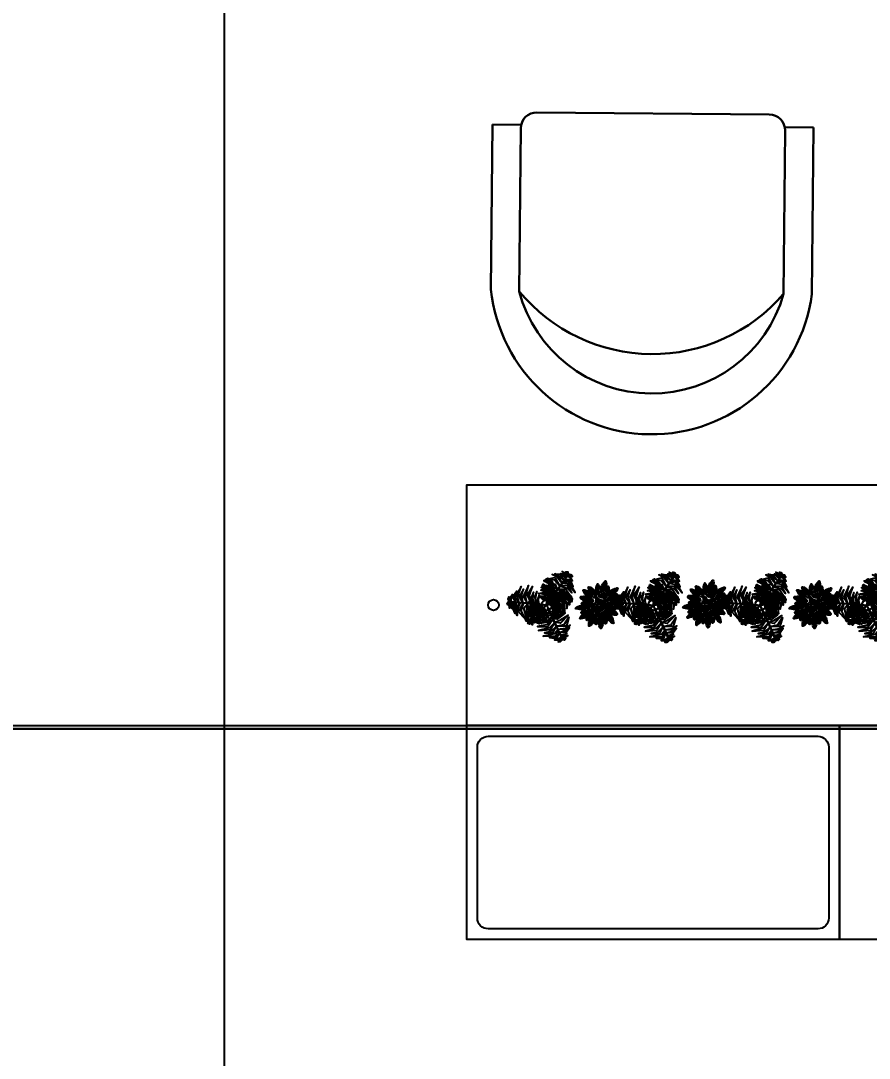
# Model space of a CAD drawing. Header units: metres. Extents: x 97 to 197, y 104 to 205.
# Drawn here: x 105.196 to 106.782, y 113.72 to 115.66 of the extents above; entities that cross this region are included whole.
import ezdxf

# ---------------------------------------------------------------- set-up
doc = ezdxf.new("R2010")
doc.units = ezdxf.units.M
doc.linetypes.add('ACAD_ISO10W100', pattern=[18, 12, -3, 0, -3])
doc.layers.get('0').update_dxf_attribs({"plot": 0})
doc.layers.add('00-AUX2', color=30, linetype='Continuous', plot=False)
for name, color, linetype in [('1-ALV_CORTE', 5, 'Continuous'), ('15-COTAS', 14, 'Continuous'), ('16-EIXOS', 253, 'ACAD_ISO10W100'), ('18-HATCH', 1, 'Continuous'), ('3-LAYOUT', 2, 'Continuous'), ('5-PISO', 1, 'Continuous'), ('6-VEGETAÇÃO', 104, 'Continuous')]:
    doc.layers.add(name, color=color, linetype=linetype)
doc.styles.get("Standard").update_dxf_attribs({"font": 'arial.ttf', "height": 2.5})
doc.dimstyles.new('COTA ANOTATIVA', dxfattribs={"dimtxt": 2.5, "dimasz": 2.5, "dimexe": 2, "dimexo": 1, "dimgap": 0.5, "dimtad": 1, "dimzin": 4, "dimdsep": 46, "dimtxsty": 'Standard', "dimblk": 'ARCHTICK', "dimcen": 1, "dimclrd": 256, "dimclre": 256, "dimclrt": 256, "dimazin": 0, "dimtfac": 1, "dimtofl": 0, "dimtmove": 1, "dimatfit": 3, "dimldrblk": 'DOT', "dimfxl": 2, "dimfxlon": 1, "dimtolj": 1, "dimtzin": 0, "dimarcsym": 0})

# ---------------------------------------------------------------- blocks, each defined once
blk = doc.blocks.new('poltrona_03')
at = {"layer": '3-LAYOUT', "lineweight": 30}
for p, q in [((0.5793, 0.2932), (0.271, 0.2961)), ((0.5788, 0.2398), (0.5793, 0.2932)), ((0.5722, 0.2404), (0.2672, 0.2432)), ((0.5979, -0.224), (0.6019, 0.2101)), ((0.5677, -0.2537), (0.2627, -0.2509)), ((0.5738, -0.3067), (0.5743, -0.2538)), ((0.5738, -0.3067), (0.2622, -0.3039))]:
    blk.add_line(p, q, dxfattribs=at)
at = {"layer": '3-LAYOUT', "lineweight": 30, "extrusion": (0, 0, -1)}
for centre, major_axis, start_param, end_param in [((0.302, -0.0044), (-0.2136, 0.2136), 4.05917, 6.965621), ((0.3323, -0.0045), (0.1811, 0.1811), 2.631481, 5.240784), ((0.4728, -0.0058), (0.2283, 0.2283), 3.064788, 4.807478), ((0.5719, 0.2104), (-0.0212, 0.0212), 0.79454, 2.365336), ((0.568, -0.2237), (0.0212, 0.0212), 0.79454, 2.365336)]:
    blk.add_ellipse(centre, major_axis=major_axis, ratio=1, start_param=start_param, end_param=end_param, dxfattribs=at)
blk = doc.blocks.new('*U93')
at = {"layer": '5-PISO', "ltscale": 0.1}
blk.add_circle((0.0563, 0), 0.01, dxfattribs=at)
blk = doc.blocks.new('*U94')
at = {"layer": '1-ALV_CORTE', "color": 0, "linetype": 'ByBlock', "lineweight": -2, "transparency": 16777216}
for p in [(0.4533, -3.7), (0.5531, -3.7), (0.6529, -3.7), (0.7527, -3.7), (0.8526, -3.7), (0.9524, -3.7), (1.0522, -3.7), (1.1521, -3.7), (1.2519, -3.7), (1.3517, -3.7), (1.4516, -3.7), (1.5514, -3.7), (1.6512, -3.7), (1.7511, -3.7), (1.8509, -3.7), (1.9507, -3.7), (2.0506, -3.7), (2.1504, -3.7), (2.2502, -3.7)]:
    blk.add_blockref('*U93', p, dxfattribs=at)
blk = doc.blocks.new('A$C5E6B4C6F')
at = {"layer": '6-VEGETAÇÃO', "color": 76}
for points in [[(1.557, 1.641, -2.048), (1.395, 1.82, -2.109), (1.136, 1.834, -2.194), (1.405, 1.9, -2.11)], [(1.617, 1.726, -2.033), (1.464, 1.918, -2.092), (1.33, 1.988, -2.139), (1.499, 1.959, -2.083)], [(1.678, 1.813, -2.089), (1.51, 1.965, -2.183), (1.405, 2.011, -2.201), (1.562, 1.992, -2.214)], [(1.721, 1.874, -2.146), (1.59, 2.021, -2.244), (1.711, 1.971, -2.224)], [(1.777, 1.953, -2.259), (1.674, 2.021, -2.303), (1.628, 2.076, -2.362), (1.733, 2.028, -2.352)], [(1.633, 1.748, -2.029), (1.64, 1.748, -2.029), (1.76, 1.917, -2.19), (1.752, 1.917, -2.19)], [(1.806, 1.994, -2.342), (1.736, 2.07, -2.421), (1.789, 2.063, -2.443)], [(1.752, 1.917, -2.19), (1.76, 1.917, -2.19), (1.824, 2.009, -2.376), (1.817, 2.009, -2.376)], [(1.778, 1.935, -2.243), (1.871, 1.881, -2.305), (1.934, 1.803, -2.299), (1.865, 1.938, -2.361)], [(1.807, 1.996, -2.35), (1.927, 1.923, -2.425), (1.888, 1.979, -2.436)], [(0.357, 1.156, -2.032), (0.303, 1.302, -2.064), (0.415, 1.63, -2.175), (0.231, 1.292, -2.049)], [(0.475, 1.141, -2.048), (0.422, 1.361, -2.101), (0.479, 1.549, -2.163), (0.353, 1.329, -2.08)], [(0.595, 1.14, -2.069), (0.539, 1.339, -2.115), (0.629, 1.659, -2.22), (0.475, 1.345, -2.105)], [(0.708, 1.124, -2.084), (0.662, 1.376, -2.146), (0.747, 1.632, -2.233), (0.591, 1.377, -2.135)], [(1.482, 1.535, -2.067), (1.345, 1.656, -2.117), (1.097, 1.789, -2.205), (1.417, 1.703, -2.096)], [(1.196, 1.453, -1.072), (1.373, 1.5, -1.059), (1.421, 1.484, -1.129), (1.346, 1.542, -1.001)], [(1.207, 1.531, -0.981), (1.324, 1.574, -0.958), (1.424, 1.573, -1.089), (1.316, 1.62, -0.901)], [(1.395, 1.411, -2.091), (1.402, 1.411, -2.091), (1.64, 1.748, -2.031), (1.632, 1.748, -2.031)], [(1.496, 1.546, -2.069), (1.696, 1.494, -2.115), (1.929, 1.256, -2.22), (1.734, 1.547, -2.105)], [(1.556, 1.648, -2.048), (1.774, 1.585, -2.101), (1.908, 1.441, -2.163), (1.78, 1.66, -2.08)], [(1.629, 1.743, -2.032), (1.782, 1.718, -2.064), (2.011, 1.456, -2.175), (1.809, 1.784, -2.049)], [(1.691, 1.821, -2.104), (1.846, 1.789, -2.2), (1.954, 1.636, -2.209), (1.866, 1.836, -2.236)], [(0.049, 1.184, -2.35), (0.052, 1.325, -2.425), (0.023, 1.263, -2.436)], [(0.117, 1.189, -2.243), (0.117, 1.297, -2.305), (0.153, 1.391, -2.299), (0.07, 1.263, -2.361)], [(0.259, 1.171, -2.104), (0.209, 1.321, -2.2), (0.288, 1.491, -2.209), (0.158, 1.315, -2.236)], [(0.796, 1.116, -2.149), (0.756, 1.287, -2.126), (0.781, 1.468, -2.215), (0.703, 1.281, -2.034)], [(1.502, 1.177, -1.5), (1.501, 1.373, -1.508), (1.382, 1.522, -1.658), (1.541, 1.415, -1.461)], [(1.426, 1.455, -2.084), (1.667, 1.369, -2.146), (1.847, 1.168, -2.233), (1.703, 1.43, -2.135)], [(1.567, 1.195, -1.421), (1.577, 1.394, -1.416), (1.543, 1.509, -1.462), (1.612, 1.399, -1.373)], [(1.652, 1.219, -1.388), (1.644, 1.403, -1.435), (1.609, 1.487, -1.463), (1.691, 1.394, -1.423)], [(0.052, 1.184, -2.342), (0.02, 1.085, -2.421), (0, 1.135, -2.443)], [(0.145, 1.176, -2.19), (0.152, 1.176, -2.19), (0.041, 1.186, -2.376), (0.033, 1.186, -2.376)], [(0.102, 1.18, -2.259), (0.094, 1.057, -2.303), (0.07, 0.989, -2.362), (0.058, 1.103, -2.352)], [(0.198, 1.171, -2.146), (0.136, 0.983, -2.244), (0.119, 1.114, -2.224)], [(0.351, 1.157, -2.029), (0.358, 1.157, -2.029), (0.152, 1.176, -2.19), (0.145, 1.176, -2.19)], [(0.272, 1.164, -2.089), (0.224, 0.942, -2.183), (0.237, 0.829, -2.201), (0.175, 0.974, -2.214)], [(0.379, 1.154, -2.033), (0.289, 0.926, -2.092), (0.295, 0.774, -2.139), (0.235, 0.936, -2.083)], [(0.481, 1.145, -2.048), (0.407, 0.915, -2.109), (0.525, 0.683, -2.194), (0.333, 0.884, -2.11)], [(0.762, 1.119, -2.091), (0.769, 1.119, -2.091), (0.359, 1.157, -2.031), (0.351, 1.157, -2.031)], [(0.611, 1.133, -2.067), (0.575, 0.954, -2.117), (0.583, 0.673, -2.205), (0.497, 0.993, -2.096)], [(1.582, 1.199, -1.406), (1.664, 1.106, -1.383), (1.707, 0.838, -1.514), (1.704, 1.13, -1.326)], [(1.354, 0.668, -2.084), (1.159, 0.502, -2.146), (0.894, 0.447, -2.233), (1.193, 0.441, -2.135)], [(1.331, 0.717, -2.091), (1.339, 0.717, -2.091), (1.511, 0.343, -2.031), (1.504, 0.343, -2.031)], [(1.395, 0.579, -2.067), (1.568, 0.638, -2.117), (1.807, 0.786, -2.205), (1.573, 0.551, -2.096)], [(1.449, 0.461, -2.048), (1.685, 0.512, -2.109), (1.827, 0.73, -2.194), (1.749, 0.463, -2.11)], [(1.397, 0.562, -2.069), (1.252, 0.414, -2.115), (0.93, 0.332, -2.22), (1.279, 0.356, -2.105)], [(1.502, 0.348, -2.032), (1.403, 0.228, -2.064), (1.062, 0.161, -2.175), (1.447, 0.171, -2.049)], [(1.456, 0.458, -2.048), (1.292, 0.302, -2.101), (1.1, 0.258, -2.163), (1.354, 0.259, -2.08)], [(1.492, 0.368, -2.033), (1.735, 0.404, -2.092), (1.863, 0.485, -2.139), (1.753, 0.353, -2.083)], [(1.504, 0.342, -2.029), (1.511, 0.342, -2.029), (1.598, 0.154, -2.19), (1.591, 0.154, -2.19)], [(1.537, 0.27, -2.089), (1.753, 0.34, -2.183), (1.845, 0.408, -2.201), (1.75, 0.282, -2.214)], [(1.538, 0.256, -2.104), (1.433, 0.138, -2.2), (1.246, 0.121, -2.209), (1.463, 0.097, -2.236)], [(1.593, 0.124, -2.243), (1.5, 0.07, -2.305), (1.4, 0.054, -2.299), (1.552, 0.046, -2.361)], [(1.631, 0.067, -2.35), (1.508, 0, -2.425), (1.576, 0.006, -2.436)], [(1.568, 0.203, -2.146), (1.762, 0.243, -2.244), (1.657, 0.163, -2.224)], [(1.591, 0.154, -2.19), (1.598, 0.154, -2.19), (1.645, 0.053, -2.376), (1.638, 0.053, -2.376)], [(1.609, 0.115, -2.259), (1.719, 0.17, -2.303), (1.79, 0.183, -2.362), (1.697, 0.116, -2.352)], [(1.63, 0.07, -2.342), (1.731, 0.092, -2.421), (1.698, 0.049, -2.443)]]:
    blk.add_3dface(points, dxfattribs=at)
at = {"layer": '6-VEGETAÇÃO'}
for points in [[(1.235, 1.816, -0.991), (1.158, 1.859, -1.031), (1.199, 1.877, -1.03)], [(1.199, 1.449, -1.075), (1.016, 1.518, -1.083), (0.994, 1.522, -1.233), (1.09, 1.57, -1.036)], [(1.206, 1.516, -0.996), (1.024, 1.596, -0.991), (1.003, 1.606, -1.037), (1.032, 1.631, -0.948)], [(1.214, 1.604, -0.963), (1.039, 1.663, -1.01), (1.047, 1.66, -1.038), (1.065, 1.703, -0.998)], [(1.372, 1.379, -2.153), (1.289, 1.475, -2.153), (1.073, 1.642, -2.248), (1.268, 1.547, -2.101)], [(1.23, 1.762, -0.967), (1.133, 1.78, -1), (1.08, 1.812, -1.029), (1.171, 1.816, -1.007)], [(1.325, 1.313, -2.288), (1.259, 1.405, -2.271), (1.1, 1.534, -2.333), (1.296, 1.428, -2.198)], [(1.41, 1.433, -2.085), (1.238, 1.599, -2.149), (1.14, 1.664, -2.184), (1.367, 1.566, -2.106)], [(1.181, 1.265, -1.292), (1.189, 1.265, -1.292), (1.215, 1.535, -0.976), (1.208, 1.535, -0.976)], [(1.208, 1.535, -0.975), (1.215, 1.535, -0.975), (1.233, 1.716, -0.948), (1.226, 1.716, -0.948)], [(1.22, 1.616, -0.965), (1.342, 1.671, -0.989), (1.417, 1.659, -1.037), (1.338, 1.715, -0.98)], [(1.226, 1.716, -0.948), (1.233, 1.716, -0.948), (1.245, 1.837, -1.002), (1.238, 1.837, -1.002)], [(1.237, 1.748, -0.966), (1.325, 1.761, -1.002), (1.351, 1.746, -1.016), (1.299, 1.807, -1.012)], [(1.014, 0.95, -1.677), (0.836, 1.056, -1.674), (0.712, 1.227, -1.775), (0.805, 1.022, -1.619)], [(0.876, 1.104, -2.283), (0.841, 1.252, -2.262), (0.872, 1.481, -2.373), (0.804, 1.331, -2.219)], [(0.949, 1.102, -2.406), (0.922, 1.223, -2.391), (0.948, 1.371, -2.474), (0.888, 1.232, -2.335)], [(1.191, 1.364, -1.175), (1.049, 1.403, -1.197), (0.924, 1.423, -1.28), (1.079, 1.451, -1.128)], [(1.18, 1.253, -1.362), (1.084, 1.284, -1.342), (0.937, 1.329, -1.4), (1.039, 1.307, -1.275)], [(1.183, 1.282, -1.27), (0.999, 1.341, -1.291), (0.973, 1.349, -1.318), (1.1, 1.353, -1.229)], [(1.178, 1.229, -1.509), (1.095, 1.259, -1.473), (1.001, 1.293, -1.507), (1.108, 1.268, -1.395)], [(1.175, 1.208, -1.643), (1.093, 1.24, -1.593), (1.034, 1.269, -1.595), (1.098, 1.25, -1.522)], [(1.283, 1.253, -2.41), (1.221, 1.351, -2.381), (1.104, 1.463, -2.408), (1.248, 1.379, -2.316)], [(1.172, 1.174, -1.86), (1.18, 1.174, -1.86), (1.189, 1.265, -1.292), (1.181, 1.265, -1.292)], [(1.174, 1.231, -1.502), (1.225, 1.249, -1.456), (1.41, 1.25, -1.539), (1.287, 1.263, -1.397)], [(1.176, 1.21, -1.636), (1.205, 1.224, -1.601), (1.326, 1.223, -1.667), (1.211, 1.234, -1.539)], [(1.18, 1.255, -1.355), (1.249, 1.275, -1.303), (1.396, 1.276, -1.37), (1.242, 1.29, -1.204)], [(1.185, 1.3, -1.252), (1.387, 1.343, -1.249), (1.49, 1.314, -1.35), (1.387, 1.39, -1.194)], [(1.196, 1.375, -1.165), (1.356, 1.422, -1.148), (1.511, 1.392, -1.261), (1.36, 1.464, -1.098)], [(1.215, 1.156, -2.61), (1.222, 1.156, -2.61), (1.402, 1.411, -2.09), (1.395, 1.411, -2.09)], [(1.269, 1.113, -2.068), (1.269, 1.202, -2.018), (1.257, 1.332, -2.02), (1.28, 1.2, -1.947)], [(1.289, 1.119, -1.934), (1.287, 1.207, -1.898), (1.267, 1.371, -1.932), (1.3, 1.197, -1.82)], [(1.312, 1.125, -1.787), (1.306, 1.226, -1.767), (1.278, 1.444, -1.825), (1.313, 1.276, -1.7)], [(1.286, 1.257, -2.406), (1.405, 1.22, -2.391), (1.52, 1.124, -2.474), (1.429, 1.246, -2.335)], [(1.341, 1.133, -1.695), (1.329, 1.325, -1.716), (1.31, 1.418, -1.743), (1.377, 1.236, -1.654)], [(1.324, 1.32, -2.283), (1.47, 1.276, -2.262), (1.653, 1.135, -2.373), (1.557, 1.269, -2.219)], [(1.42, 1.155, -1.6), (1.405, 1.302, -1.622), (1.344, 1.516, -1.705), (1.461, 1.291, -1.553)], [(1.375, 1.383, -2.149), (1.543, 1.333, -2.126), (1.687, 1.221, -2.215), (1.565, 1.381, -2.034)], [(1.585, 1.2, -1.4), (1.593, 1.2, -1.4), (1.768, 1.249, -1.373), (1.761, 1.249, -1.373)], [(1.715, 1.236, -1.379), (1.726, 1.399, -1.416), (1.768, 1.304, -1.384)], [(1.761, 1.249, -1.373), (1.768, 1.249, -1.373), (1.886, 1.281, -1.427), (1.878, 1.281, -1.427)], [(1.805, 1.261, -1.392), (1.787, 1.358, -1.425), (1.798, 1.419, -1.454), (1.834, 1.335, -1.432)], [(1.795, 1.249, -1.391), (1.838, 1.172, -1.427), (1.839, 1.092, -1.441), (1.872, 1.213, -1.437)], [(1.858, 1.276, -1.416), (1.87, 1.363, -1.456), (1.902, 1.332, -1.455)], [(1.862, 1.277, -1.42), (1.915, 1.175, -1.465), (1.92, 1.23, -1.458)], [(0.841, 0.796, -1.406), (0.726, 0.843, -1.383), (0.569, 1.065, -1.514), (0.701, 0.804, -1.326)], [(0.735, 1.122, -2.085), (0.678, 0.89, -2.149), (0.67, 0.773, -2.184), (0.642, 1.017, -2.106)], [(0.955, 0.903, -1.59), (0.806, 0.977, -1.573), (0.644, 1.183, -1.686), (0.774, 0.949, -1.523)], [(0.903, 0.846, -1.497), (0.741, 0.931, -1.484), (0.648, 1.055, -1.554), (0.731, 0.882, -1.426)], [(0.801, 1.116, -2.153), (0.759, 0.996, -2.153), (0.723, 0.725, -2.248), (0.708, 0.941, -2.101)], [(1.072, 1.091, -2.61), (1.08, 1.091, -2.61), (0.769, 1.119, -2.09), (0.762, 1.119, -2.09)], [(0.881, 1.108, -2.288), (0.835, 1.005, -2.271), (0.803, 0.803, -2.333), (0.797, 1.025, -2.198)], [(1.048, 0.981, -1.78), (0.935, 1.058, -1.728), (0.826, 1.156, -1.795), (0.93, 1.042, -1.629)], [(1.069, 0.994, -1.927), (0.971, 1.061, -1.881), (0.833, 1.185, -1.964), (0.915, 1.092, -1.822)], [(1.041, 0.974, -1.717), (1.049, 0.974, -1.717), (0.846, 0.794, -1.401), (0.839, 0.794, -1.401)], [(0.954, 1.101, -2.41), (0.9, 0.999, -2.381), (0.862, 0.841, -2.408), (0.863, 1.008, -2.316)], [(1.082, 1.011, -2.061), (1.002, 1.066, -2.026), (0.914, 1.148, -2.092), (0.991, 1.062, -1.964)], [(1.028, 0.962, -1.695), (1.124, 0.795, -1.716), (1.182, 0.721, -1.743), (1.041, 0.854, -1.654)], [(1.109, 1.035, -2.285), (1.117, 1.035, -2.285), (1.049, 0.974, -1.717), (1.041, 0.974, -1.717)], [(1.05, 0.982, -1.787), (1.1, 0.895, -1.767), (1.222, 0.711, -1.825), (1.117, 0.847, -1.7)], [(1.068, 0.998, -1.934), (1.109, 0.92, -1.898), (1.199, 0.782, -1.932), (1.093, 0.923, -1.82)], [(1.072, 1.091, -2.61), (1.08, 1.091, -2.61), (1.17, 1.082, -3.235), (1.163, 1.082, -3.235)], [(1.084, 1.012, -2.068), (1.123, 0.933, -2.018), (1.192, 0.821, -2.02), (1.112, 0.929, -1.947)], [(1.109, 1.035, -2.285), (1.117, 1.035, -2.285), (1.172, 1.084, -2.985), (1.164, 1.084, -2.985)], [(1.215, 1.156, -2.61), (1.222, 1.156, -2.61), (1.17, 1.082, -3.235), (1.163, 1.082, -3.235)], [(1.2, 1, -2.61), (1.208, 1, -2.61), (1.17, 1.082, -3.235), (1.163, 1.082, -3.235)], [(1.236, 1.104, -2.285), (1.243, 1.104, -2.285), (1.172, 1.084, -2.985), (1.164, 1.084, -2.985)], [(1.172, 1.174, -1.86), (1.18, 1.174, -1.86), (1.172, 1.1, -2.56), (1.165, 1.1, -2.56)], [(1.2, 1, -2.61), (1.208, 1, -2.61), (1.339, 0.717, -2.09), (1.331, 0.717, -2.09)], [(1.236, 1.104, -2.285), (1.243, 1.104, -2.285), (1.331, 1.128, -1.717), (1.324, 1.128, -1.717)], [(1.25, 0.893, -2.41), (1.366, 0.897, -2.381), (1.522, 0.943, -2.408), (1.377, 0.861, -2.316)], [(1.271, 1.114, -2.061), (1.318, 1.029, -2.026), (1.361, 0.916, -2.092), (1.33, 1.027, -1.964)], [(1.29, 1.123, -1.927), (1.348, 1.019, -1.881), (1.417, 0.847, -1.964), (1.384, 0.967, -1.822)], [(1.315, 1.126, -1.78), (1.381, 1.006, -1.728), (1.435, 0.87, -1.795), (1.393, 1.018, -1.629)], [(1.324, 1.128, -1.717), (1.331, 1.128, -1.717), (1.593, 1.2, -1.401), (1.585, 1.2, -1.401)], [(1.358, 1.138, -1.677), (1.471, 0.964, -1.674), (1.506, 0.756, -1.775), (1.514, 0.981, -1.619)], [(1.432, 1.154, -1.59), (1.533, 1.021, -1.573), (1.587, 0.765, -1.686), (1.574, 1.032, -1.523)], [(1.505, 1.182, -1.497), (1.612, 1.034, -1.484), (1.64, 0.882, -1.554), (1.642, 1.074, -1.426)], [(1.666, 1.218, -1.39), (1.761, 1.124, -1.414), (1.759, 0.977, -1.462), (1.801, 1.144, -1.405)], [(0.625, 0.603, -1.42), (0.532, 0.67, -1.465), (0.552, 0.619, -1.458)], [(0.673, 0.657, -1.391), (0.599, 0.707, -1.427), (0.563, 0.778, -1.441), (0.587, 0.655, -1.437)], [(0.775, 0.742, -1.39), (0.647, 0.784, -1.414), (0.584, 0.917, -1.462), (0.621, 0.749, -1.405)], [(0.703, 0.673, -1.373), (0.71, 0.673, -1.373), (0.619, 0.591, -1.427), (0.612, 0.591, -1.427)], [(0.668, 0.642, -1.392), (0.728, 0.563, -1.425), (0.745, 0.503, -1.454), (0.675, 0.562, -1.432)], [(0.839, 0.794, -1.4), (0.846, 0.794, -1.4), (0.71, 0.672, -1.373), (0.703, 0.672, -1.373)], [(0.738, 0.704, -1.379), (0.8, 0.553, -1.416), (0.721, 0.619, -1.384)], [(0.787, 0.747, -1.388), (0.876, 0.585, -1.435), (0.944, 0.526, -1.463), (0.829, 0.573, -1.423)], [(0.853, 0.806, -1.421), (0.932, 0.624, -1.416), (1.014, 0.536, -1.462), (0.903, 0.604, -1.373)], [(0.903, 0.851, -1.5), (0.99, 0.676, -1.508), (1.164, 0.595, -1.658), (0.973, 0.621, -1.461)], [(1.287, 0.824, -2.283), (1.176, 0.719, -2.262), (0.963, 0.632, -2.373), (1.127, 0.648, -2.219)], [(0.967, 0.908, -1.6), (1.045, 0.782, -1.622), (1.195, 0.618, -1.705), (0.99, 0.768, -1.553)], [(1.252, 0.888, -2.406), (1.161, 0.804, -2.391), (1.019, 0.752, -2.474), (1.171, 0.77, -2.335)], [(1.317, 0.748, -2.149), (1.189, 0.628, -2.126), (1.02, 0.559, -2.215), (1.22, 0.585, -2.034)], [(1.281, 0.826, -2.288), (1.393, 0.838, -2.271), (1.584, 0.911, -2.333), (1.395, 0.794, -2.198)], [(1.315, 0.753, -2.153), (1.439, 0.777, -2.153), (1.692, 0.881, -2.248), (1.512, 0.759, -2.101)], [(1.343, 0.692, -2.085), (1.572, 0.759, -2.149), (1.677, 0.811, -2.184), (1.479, 0.664, -2.106)], [(0.628, 0.605, -1.416), (0.656, 0.522, -1.456), (0.614, 0.535, -1.455)]]:
    blk.add_3dface(points, dxfattribs=at)
blk = doc.blocks.new('A$C67B00017')
at = {"layer": '6-VEGETAÇÃO', "color": 153}
for p, q in [((0.656, 2.047), (0.587, 2.057)), ((0.662, 2.14), (0.661, 2.077)), ((0.703, 2.103), (0.703, 2.003)), ((0.744, 2.051), (0.737, 1.925)), ((0.964, 2.027), (0.942, 1.948)), ((1.12, 1.971), (1.019, 2.037)), ((1.126, 2.026), (1.03, 2.092)), ((1.132, 2.109), (1.055, 2.16)), ((1.131, 2.174), (1.075, 2.216)), ((1.208, 2.045), (1.134, 1.973)), ((1.21, 2.136), (1.145, 2.028)), ((1.18, 2.254), (1.15, 2.198)), ((1.199, 2.201), (1.151, 2.113)), ((1.243, 2.053), (1.261, 1.974)), ((1.514, 1.943), (1.459, 2.045)), ((1.557, 2.014), (1.512, 2.094)), ((1.586, 2.073), (1.554, 2.135)), ((1.659, 2.066), (1.576, 2.009)), ((1.665, 2.122), (1.613, 2.085)), ((0.296, 1.706), (0.23, 1.681)), ((0.256, 1.79), (0.286, 1.734)), ((0.35, 1.671), (0.266, 1.635)), ((0.416, 1.621), (0.309, 1.577)), ((0.31, 1.778), (0.358, 1.69)), ((0.46, 1.585), (0.349, 1.537)), ((0.37, 1.752), (0.426, 1.637)), ((0.446, 1.7), (0.465, 1.598)), ((0.501, 1.63), (0.493, 1.574)), ((0.602, 1.725), (0.513, 1.718)), ((0.529, 1.576), (0.526, 1.546)), ((0.657, 1.662), (0.541, 1.648)), ((0.719, 1.577), (0.573, 1.562)), ((0.584, 1.842), (0.601, 1.763)), ((0.687, 1.99), (0.596, 1.999)), ((0.721, 1.914), (0.606, 1.927)), ((0.759, 1.518), (0.607, 1.5)), ((0.742, 1.862), (0.622, 1.874)), ((0.646, 1.807), (0.672, 1.682)), ((0.71, 1.754), (0.737, 1.594)), ((0.785, 1.97), (0.754, 1.871)), ((0.8, 1.883), (0.767, 1.837)), ((0.784, 1.663), (0.771, 1.532)), ((0.799, 1.821), (0.782, 1.797)), ((0.826, 1.559), (0.797, 1.493)), ((0.959, 1.729), (0.823, 1.784)), ((0.968, 1.658), (0.824, 1.713)), ((0.944, 1.833), (0.835, 1.875)), ((0.925, 1.914), (0.844, 1.95)), ((1.002, 1.966), (0.967, 1.844)), ((1.034, 1.889), (0.983, 1.736)), ((1.057, 1.775), (0.984, 1.665)), ((1.045, 1.663), (0.989, 1.618)), ((1.023, 1.588), (0.993, 1.564)), ((1.104, 1.475), (1.047, 1.519)), ((1.107, 1.526), (1.065, 1.562)), ((1.162, 1.543), (1.119, 1.477)), ((1.15, 1.907), (1.123, 1.894)), ((1.15, 1.585), (1.123, 1.543)), ((1.18, 1.961), (1.129, 1.936)), ((1.139, 1.805), (1.207, 1.693)), ((1.146, 1.693), (1.2, 1.646)), ((1.164, 1.617), (1.193, 1.592)), ((1.166, 1.919), (1.211, 1.764)), ((1.202, 1.994), (1.231, 1.871)), ((1.223, 1.685), (1.368, 1.733)), ((1.234, 1.755), (1.373, 1.804)), ((1.254, 1.859), (1.365, 1.896)), ((1.276, 1.939), (1.36, 1.971)), ((1.304, 1.573), (1.327, 1.504)), ((1.355, 1.673), (1.356, 1.542)), ((1.366, 1.526), (1.516, 1.494)), ((1.436, 1.757), (1.396, 1.6)), ((1.412, 1.581), (1.556, 1.553)), ((1.484, 1.896), (1.424, 2.001)), ((1.482, 1.826), (1.452, 1.826)), ((1.505, 1.804), (1.468, 1.682)), ((1.533, 1.86), (1.476, 1.861)), ((1.482, 1.661), (1.596, 1.636)), ((1.596, 1.922), (1.497, 1.892)), ((1.639, 2.003), (1.532, 1.936)), ((1.541, 1.718), (1.629, 1.703)), ((1.57, 1.833), (1.546, 1.756)), ((1.604, 1.575), (1.588, 1.444)), ((1.695, 1.648), (1.635, 1.498)), ((1.769, 1.686), (1.717, 1.57)), ((1.728, 1.547), (1.838, 1.508)), ((1.794, 1.597), (1.88, 1.571)), ((1.837, 1.707), (1.804, 1.633)), ((0.094, 1.203), (0.149, 1.17)), ((0.171, 1.151), (0.127, 1.096)), ((0.147, 1.22), (0.233, 1.168)), ((0.236, 1.148), (0.182, 1.074)), ((0.212, 1.228), (0.318, 1.158)), ((0.318, 1.139), (0.249, 1.047)), ((0.374, 1.13), (0.303, 1.033)), ((0.304, 1.222), (0.372, 1.144)), ((0.401, 1.393), (0.327, 1.344)), ((0.328, 1.487), (0.382, 1.425)), ((0.479, 1.364), (0.384, 1.296)), ((0.386, 1.19), (0.409, 1.138)), ((0.4, 1.486), (0.483, 1.39)), ((0.438, 1.158), (0.45, 1.13)), ((0.575, 1.32), (0.454, 1.236)), ((0.597, 0.952), (0.467, 1.021)), ((0.482, 1.47), (0.582, 1.344)), ((0.639, 1.288), (0.514, 1.198)), ((0.656, 0.991), (0.522, 1.066)), ((0.59, 1.427), (0.642, 1.306)), ((0.676, 1.265), (0.6, 1.189)), ((0.69, 1.019), (0.606, 1.085)), ((0.726, 1.237), (0.676, 1.189)), ((0.677, 1.356), (0.684, 1.284)), ((0.781, 1.48), (0.678, 1.45)), ((0.737, 1.052), (0.682, 1.094)), ((0.728, 1.296), (0.731, 1.258)), ((0.812, 1.431), (0.744, 1.413)), ((0.745, 0.993), (0.745, 1.032)), ((0.889, 0.996), (0.818, 1.009)), ((0.876, 1.406), (0.821, 1.404)), ((0.841, 1.482), (0.826, 1.447)), ((0.908, 1.366), (0.836, 1.361)), ((0.931, 1.047), (0.842, 1.062)), ((0.945, 1.312), (0.854, 1.306)), ((0.958, 1.081), (0.865, 1.099)), ((0.868, 1.479), (0.876, 1.43)), ((0.968, 1.275), (0.874, 1.267)), ((0.905, 1.456), (0.918, 1.379)), ((0.919, 0.938), (0.941, 1.035)), ((0.944, 1.422), (0.956, 1.323)), ((0.968, 0.991), (0.965, 1.072)), ((0.987, 1.364), (0.976, 1.283)), ((0.998, 1.054), (0.982, 1.096)), ((1.01, 1.298), (0.991, 1.258)), ((1.01, 1.1), (1.002, 1.123)), ((1.018, 1.251), (1.007, 1.229)), ((1.086, 1.367), (1.011, 1.425)), ((1.094, 1.41), (1.023, 1.467)), ((1.048, 0.969), (1.092, 1.037)), ((1.054, 1.038), (1.089, 1.066)), ((1.067, 1.084), (1.086, 1.1)), ((1.106, 1.315), (1.084, 1.306)), ((1.133, 1.356), (1.091, 1.339)), ((1.16, 1.42), (1.097, 1.368)), ((1.102, 1.042), (1.191, 1.009)), ((1.167, 1.492), (1.109, 1.41)), ((1.186, 1.151), (1.181, 1.174)), ((1.221, 1.118), (1.212, 1.161)), ((1.28, 1.08), (1.239, 1.151)), ((1.24, 1.162), (1.31, 1.226)), ((1.281, 1.498), (1.293, 1.461)), ((1.306, 1.444), (1.372, 1.42)), ((1.341, 1.49), (1.441, 1.451)), ((1.401, 1.057), (1.343, 1.11)), ((1.344, 1.126), (1.397, 1.175)), ((1.393, 1.114), (1.436, 1.149)), ((1.445, 1.062), (1.408, 1.096)), ((1.509, 1.41), (1.517, 1.373)), ((1.527, 1.354), (1.589, 1.322)), ((1.54, 1.482), (1.555, 1.411)), ((1.585, 1.076), (1.567, 1.11)), ((1.568, 1.395), (1.662, 1.344)), ((1.597, 1.428), (1.741, 1.378)), ((1.653, 1.039), (1.621, 1.104)), ((1.649, 1.477), (1.788, 1.431)), ((1.665, 1.116), (1.747, 1.245)), ((1.76, 1.005), (1.668, 1.098)), ((1.746, 1.267), (1.726, 1.29)), ((1.736, 1.109), (1.817, 1.232)), ((1.877, 1.003), (1.738, 1.085)), ((1.806, 1.253), (1.768, 1.295)), ((1.799, 1.314), (1.836, 1.428)), ((1.894, 1.249), (1.805, 1.301)), ((1.841, 1.103), (1.904, 1.201)), ((1.959, 1.019), (1.847, 1.078)), ((1.854, 1.323), (1.891, 1.432)), ((1.983, 1.271), (1.86, 1.305)), ((1.924, 1.105), (1.976, 1.177)), ((1.935, 1.339), (1.963, 1.427)), ((2.042, 1.299), (1.944, 1.322)), ((2.026, 1.044), (1.954, 1.082)), ((1.998, 1.357), (2.022, 1.423)), ((2.087, 1.332), (2.025, 1.346)), ((0.433, 0.859), (0.353, 0.899)), ((0.371, 0.757), (0.417, 0.824)), ((0.506, 0.897), (0.404, 0.953)), ((0.442, 0.766), (0.513, 0.872)), ((0.48, 0.598), (0.559, 0.616)), ((0.514, 0.661), (0.638, 0.689)), ((0.522, 0.791), (0.606, 0.929)), ((0.566, 0.726), (0.725, 0.754)), ((0.597, 0.619), (0.605, 0.53)), ((0.624, 0.848), (0.661, 0.974)), ((0.656, 0.801), (0.787, 0.79)), ((0.659, 0.673), (0.674, 0.558)), ((0.702, 0.928), (0.7, 1.001)), ((0.743, 0.737), (0.76, 0.591)), ((0.76, 0.844), (0.826, 0.816)), ((0.853, 0.96), (0.799, 0.967)), ((0.801, 0.778), (0.822, 0.626)), ((0.854, 0.49), (0.835, 0.513)), ((0.836, 0.861), (0.872, 0.846)), ((0.838, 0.888), (0.851, 0.937)), ((0.839, 0.8), (0.871, 0.697)), ((0.877, 0.907), (0.898, 0.983)), ((0.888, 0.832), (0.906, 0.764)), ((1.042, 0.659), (0.909, 0.583)), ((1.045, 0.587), (0.918, 0.513)), ((1.087, 0.736), (1.054, 0.755)), ((1.12, 0.665), (1.057, 0.701)), ((1.148, 0.556), (1.06, 0.654)), ((1.062, 0.898), (1.093, 0.993)), ((1.143, 0.44), (1.069, 0.584)), ((1.083, 0.851), (1.103, 0.927)), ((1.107, 0.814), (1.12, 0.862)), ((1.108, 0.998), (1.192, 0.965)), ((1.118, 0.933), (1.185, 0.908)), ((1.13, 0.884), (1.181, 0.862)), ((1.235, 0.724), (1.249, 0.76)), ((1.253, 0.648), (1.28, 0.715)), ((1.263, 0.776), (1.33, 0.796)), ((1.295, 0.728), (1.397, 0.762)), ((1.298, 0.545), (1.307, 0.676)), ((1.318, 0.691), (1.469, 0.714)), ((1.375, 0.457), (1.343, 0.615)), ((1.36, 0.633), (1.506, 0.653)), ((1.441, 0.406), (1.41, 0.529)), ((1.425, 0.55), (1.541, 0.568)), ((1.521, 0.946), (1.49, 0.923)), ((1.599, 0.949), (1.542, 0.906)), ((1.575, 0.875), (1.593, 0.723)), ((1.71, 0.933), (1.586, 0.89)), ((1.608, 0.593), (1.621, 0.621)), ((1.619, 0.533), (1.643, 0.584)), ((1.642, 0.85), (1.661, 0.704)), ((1.65, 0.45), (1.662, 0.552)), ((1.816, 0.882), (1.655, 0.871)), ((1.672, 0.563), (1.791, 0.575)), ((1.706, 0.377), (1.688, 0.503)), ((1.702, 0.516), (1.817, 0.526)), ((1.739, 0.809), (1.753, 0.693)), ((1.883, 0.832), (1.755, 0.829)), ((1.813, 0.771), (1.827, 0.683)), ((1.931, 0.78), (1.85, 0.778)), ((0.731, 0.253), (0.662, 0.237)), ((0.757, 0.312), (0.667, 0.296)), ((0.784, 0.391), (0.671, 0.369)), ((0.801, 0.444), (0.683, 0.423)), ((0.744, 0.16), (0.738, 0.224)), ((0.782, 0.201), (0.774, 0.301)), ((0.818, 0.256), (0.802, 0.382)), ((0.853, 0.341), (0.813, 0.436)), ((0.86, 0.429), (0.823, 0.472)), ((1.045, 0.482), (0.944, 0.424)), ((1.039, 0.399), (0.963, 0.352)), ((1.094, 0.294), (1.06, 0.368)), ((1.123, 0.359), (1.07, 0.475)), ((1.169, 0.291), (1.236, 0.37)), ((1.176, 0.2), (1.231, 0.314)), ((1.189, 0.377), (1.238, 0.407)), ((1.193, 0.136), (1.232, 0.228)), ((1.214, 0.433), (1.239, 0.449)), ((1.218, 0.086), (1.242, 0.145)), ((1.25, 0.373), (1.356, 0.317)), ((1.25, 0.317), (1.351, 0.262)), ((1.252, 0.234), (1.333, 0.191)), ((1.258, 0.17), (1.319, 0.134)), ((1.481, 0.489), (1.57, 0.499)), ((1.504, 0.372), (1.484, 0.451)), ((1.755, 0.334), (1.737, 0.433)), ((1.75, 0.448), (1.841, 0.457)), ((1.791, 0.398), (1.861, 0.402)), ((1.803, 0.306), (1.791, 0.368))]:
    blk.add_line(p, q, dxfattribs=at)
at = {"layer": '6-VEGETAÇÃO', "color": 210}
blk.add_line((1.129, 1.243), (1.254, 1.335), dxfattribs=at)
at = {"layer": '6-VEGETAÇÃO', "color": 253}
for p, q in [((1.349, 1.061), (1.279, 1.132)), ((1.282, 1.147), (1.35, 1.207))]:
    blk.add_line(p, q, dxfattribs=at)
at = {"layer": '6-VEGETAÇÃO', "color": 153}
for points in [[(0.782, 1.732), (0.638, 1.841), (0.565, 2.152), (0.564, 2.179), (0.762, 2.052), (0.804, 1.773), (0.81, 1.706)], [(0.611, 2.125), (0.585, 2.128)], [(0.792, 1.744), (0.702, 1.978), (0.587, 2.176)], [(0.628, 2.13), (0.628, 2.161)], [(0.971, 1.485), (0.832, 1.668), (0.85, 2.074), (0.857, 2.108), (1.056, 1.883), (1.012, 1.528), (0.997, 1.443)], [(0.896, 2.025), (0.865, 2.038)], [(0.988, 1.496), (0.958, 1.813), (0.885, 2.096)], [(0.92, 2.026), (0.929, 2.063)], [(1.092, 1.837), (1.017, 2.001), (1.101, 2.309), (1.113, 2.334), (1.226, 2.128), (1.131, 1.863), (1.105, 1.801)], [(1.212, 1.512), (1.359, 1.689), (1.359, 2.095), (1.353, 2.129), (1.144, 1.914), (1.173, 1.557), (1.184, 1.471)], [(1.107, 1.843), (1.139, 2.091), (1.132, 2.321)], [(1.128, 2.264), (1.107, 2.279)], [(1.146, 2.261), (1.16, 2.288)], [(1.196, 1.524), (1.239, 1.84), (1.325, 2.119)], [(1.399, 1.789), (1.406, 1.97), (1.62, 2.207), (1.641, 2.224), (1.65, 1.989), (1.446, 1.795), (1.394, 1.751)], [(1.415, 1.788), (1.555, 1.995), (1.652, 2.203)], [(1.624, 2.154), (1.612, 2.178)], [(1.638, 2.143), (1.663, 2.161)], [(0.556, 1.489), (0.378, 1.516), (0.166, 1.754), (0.151, 1.778), (0.386, 1.76), (0.556, 1.536), (0.594, 1.48)], [(0.786, 1.196), (0.556, 1.18), (0.226, 1.417), (0.202, 1.442), (0.499, 1.486), (0.772, 1.254), (0.835, 1.195)], [(0.56, 1.505), (0.369, 1.667), (0.173, 1.786)], [(0.218, 1.753), (0.194, 1.743)], [(0.231, 1.766), (0.216, 1.792)], [(0.844, 1.366), (0.635, 1.463), (0.461, 1.83), (0.452, 1.864), (0.732, 1.759), (0.86, 1.424), (0.886, 1.342)], [(0.853, 1.384), (0.678, 1.651), (0.481, 1.867)], [(0.525, 1.809), (0.491, 1.806)], [(0.545, 1.821), (0.536, 1.858)], [(1.069, 1.267), (1.108, 1.46), (1.116, 1.641)], [(1.11, 1.597), (1.094, 1.61)], [(1.124, 1.593), (1.136, 1.613)], [(1.269, 1.383), (1.485, 1.461), (1.692, 1.811), (1.703, 1.843), (1.415, 1.764), (1.257, 1.442), (1.224, 1.362)], [(1.261, 1.402), (1.459, 1.651), (1.674, 1.848)], [(1.482, 1.298), (1.707, 1.348), (1.955, 1.67), (1.971, 1.701), (1.674, 1.657), (1.478, 1.357), (1.435, 1.283)], [(1.477, 1.317), (1.704, 1.541), (1.943, 1.709)], [(1.607, 1.809), (1.619, 1.845)], [(1.626, 1.795), (1.659, 1.789)], [(1.87, 1.678), (1.887, 1.713)], [(1.888, 1.663), (1.92, 1.653)], [(0.506, 1.097), (0.338, 1.029), (0.035, 1.127), (0.01, 1.14), (0.221, 1.244), (0.482, 1.137), (0.543, 1.108)], [(0.501, 1.112), (0.254, 1.155), (0.025, 1.158)], [(0.085, 1.17), (0.059, 1.185)], [(0.081, 1.152), (0.065, 1.131)], [(0.791, 1.1), (0.562, 1.089), (0.262, 0.815), (0.241, 0.787), (0.54, 0.778), (0.785, 1.04), (0.84, 1.106)], [(0.785, 1.216), (0.503, 1.365), (0.227, 1.459)], [(0.292, 1.43), (0.265, 1.411)], [(0.793, 1.08), (0.531, 0.899), (0.267, 0.773)], [(0.305, 1.45), (0.279, 1.478)], [(1.016, 1.172), (0.884, 1.12), (0.762, 0.9), (0.755, 0.88), (0.932, 0.934), (1.024, 1.136), (1.043, 1.185)], [(1.021, 1.16), (0.903, 1.002), (0.773, 0.877)], [(1.023, 1.19), (0.921, 1.359), (0.805, 1.497)], [(0.83, 1.461), (0.81, 1.46)], [(0.843, 1.467), (0.839, 1.491)], [(1.099, 1.149), (1.186, 1.036), (1.177, 0.785), (1.173, 0.764), (1.049, 0.902), (1.074, 1.122), (1.083, 1.174)], [(1.089, 1.142), (1.109, 0.946), (1.156, 0.771)], [(1.144, 1.208), (1.283, 1.234), (1.502, 1.112), (1.519, 1.098), (1.34, 1.05), (1.156, 1.173), (1.113, 1.205)], [(1.145, 1.196), (1.329, 1.124), (1.505, 1.086)], [(1.494, 1.148), (1.702, 1.247), (2.095, 1.146), (2.127, 1.131), (1.867, 0.983), (1.528, 1.099), (1.448, 1.131)], [(1.456, 1.086), (1.475, 1.071)], [(1.463, 1.099), (1.478, 1.113)], [(1.502, 1.13), (1.819, 1.094), (2.11, 1.107)], [(1.663, 1.304), (1.801, 1.42), (2.12, 1.423), (2.147, 1.419), (1.979, 1.253), (1.698, 1.273), (1.631, 1.282)], [(1.672, 1.291), (1.92, 1.328), (2.139, 1.397)], [(2.034, 1.087), (2.069, 1.07)], [(2.039, 1.11), (2.057, 1.138)], [(2.084, 1.385), (2.093, 1.409)], [(2.085, 1.366), (2.115, 1.36)], [(0.329, 0.81), (0.299, 0.825)], [(0.344, 0.791), (0.321, 0.76)], [(0.952, 0.864), (0.858, 0.655), (0.493, 0.476), (0.459, 0.466), (0.561, 0.748), (0.894, 0.88), (0.976, 0.907)], [(0.934, 0.874), (0.67, 0.695), (0.457, 0.496)], [(0.501, 0.56), (0.464, 0.551)], [(0.513, 0.54), (0.516, 0.507)], [(0.83, 0.577), (0.695, 0.457), (0.649, 0.141), (0.65, 0.114), (0.836, 0.257), (0.855, 0.538), (0.856, 0.606)], [(0.841, 0.566), (0.771, 0.326), (0.672, 0.119)], [(0.802, 0.911), (0.782, 0.914)], [(0.815, 0.903), (0.808, 0.88)], [(1.02, 0.831), (0.91, 0.629), (0.988, 0.23), (1, 0.198), (1.164, 0.449), (1.067, 0.794), (1.04, 0.876)], [(1.038, 0.822), (1.056, 0.503), (1.026, 0.213)], [(1.134, 0.815), (1.128, 0.791)], [(1.264, 0.509), (1.355, 0.353), (1.302, 0.038), (1.293, 0.012), (1.159, 0.206), (1.228, 0.479), (1.248, 0.544)], [(1.148, 0.815), (1.167, 0.807)], [(1.229, 0.84), (1.44, 0.749), (1.626, 0.388), (1.636, 0.355), (1.353, 0.451), (1.214, 0.782), (1.185, 0.863)], [(1.22, 0.821), (1.403, 0.561), (1.607, 0.351)], [(1.25, 0.502), (1.243, 0.251), (1.273, 0.024)], [(1.408, 0.922), (1.551, 0.742), (1.949, 0.658), (1.983, 0.657), (1.815, 0.905), (1.46, 0.951), (1.374, 0.957)], [(1.423, 0.935), (1.723, 0.827), (1.979, 0.686)], [(1.609, 0.684), (1.77, 0.604), (1.9, 0.312), (1.906, 0.286), (1.688, 0.374), (1.594, 0.639), (1.576, 0.704)], [(1.601, 0.67), (1.733, 0.458), (1.883, 0.284)], [(1.913, 0.715), (1.918, 0.682)], [(1.92, 0.738), (1.958, 0.738)], [(0.692, 0.172), (0.666, 0.166)], [(0.71, 0.168), (0.712, 0.137)], [(1.027, 0.285), (0.998, 0.267)], [(1.05, 0.288), (1.065, 0.252)], [(1.252, 0.082), (1.241, 0.054)], [(1.27, 0.08), (1.293, 0.067)], [(1.541, 0.395), (1.552, 0.358)], [(1.562, 0.407), (1.595, 0.411)]]:
    blk.add_spline(points, degree=3, dxfattribs=at)
at = {"layer": '6-VEGETAÇÃO', "color": 123}
for points in [[(1.016, 1.179), (0.89, 1.244), (0.791, 1.475), (0.787, 1.496), (0.957, 1.424), (1.028, 1.214), (1.042, 1.163)], [(1.057, 1.264), (1.008, 1.397), (1.091, 1.634), (1.102, 1.652), (1.179, 1.484), (1.089, 1.282), (1.065, 1.234)]]:
    blk.add_spline(points, degree=3, dxfattribs=at)
at = {"layer": '6-VEGETAÇÃO', "color": 210}
for points in [[(0.907, 1.497), (0.857, 1.525), (0.797, 1.557)], [(0.903, 1.502), (0.866, 1.538), (0.824, 1.631), (0.824, 1.658)], [(1.092, 1.774), (1.101, 1.705), (1.129, 1.649)], [(0.7, 1.141), (0.584, 1.105), (0.506, 1.109)], [(0.7, 1.141), (0.626, 1.141), (0.552, 1.141), (0.51, 1.146)], [(1.065, 1.151), (1.018, 1.077), (1.009, 1.003)], [(1.115, 1.155), (1.189, 1.077), (1.245, 1.035)], [(1.388, 1.349), (1.429, 1.354), (1.443, 1.391), (1.485, 1.405)], [(1.416, 1.368), (1.434, 1.437), (1.485, 1.46)], [(0.958, 0.786), (0.907, 0.703), (0.857, 0.661)], [(0.935, 0.754), (0.907, 0.68), (0.903, 0.592)], [(1.295, 0.874), (1.379, 0.924), (1.471, 0.92)], [(1.471, 0.767), (1.392, 0.846), (1.314, 0.86)]]:
    blk.add_spline(points, degree=3, dxfattribs=at)
at = {"layer": '6-VEGETAÇÃO', "color": 210, "end_tangent": (0.950778, -0.309872)}
blk.add_spline([(0.963, 1.178), (0.875, 1.174), (0.81, 1.146)], degree=3, dxfattribs=at)
at = {"layer": '6-VEGETAÇÃO', "color": 253}
for points in [[(1.834, 0.322), (1.84, 0.292)], [(1.85, 0.33), (1.876, 0.332)]]:
    blk.add_spline(points, degree=3, dxfattribs=at)
blk = doc.blocks.new('_ArchTick')
at = {"color": 0, "linetype": 'ByBlock', "const_width": 0.15}
blk.add_lwpolyline([(-0.5, -0.5), (0.5, 0.5)], dxfattribs=at)
blk = doc.blocks.new('*D296')
at = {"layer": '15-COTAS', "lineweight": -2, "transparency": 16777216}
blk.add_arc((105.576, 118.1672), 0.556, 270, 5, dxfattribs=at)
at = {"layer": 'Defpoints', "color": 0, "transparency": 16777216}
for p in [(112.5494, 118.7773), (105.576, 118.1672), (105.576, 118.1672), (105.8679, 117.6939), (105.576, 111.1672)]:
    blk.add_point(p, dxfattribs=at)
at = {"layer": '15-COTAS', "lineweight": -2, "transparency": 16777216, "xscale": 0.125, "yscale": 0.125, "zscale": 0.125}
for p, rotation in [((106.1299, 118.2156), 95.00000000000047), ((105.576, 117.6112), 179.9999999999999)]:
    blk.add_blockref('_ArchTick', p, dxfattribs=dict(at, rotation=rotation))
at = {"layer": '15-COTAS', "transparency": 16777216, "insert": (106.0514, 117.7315), "char_height": 0.125, "attachment_point": 5, "rotation": 227.5}
blk.add_mtext('\\A1;95.00°', dxfattribs=at)
blk = doc.blocks.new('_Dot')
at = {"color": 0, "linetype": 'ByBlock', "lineweight": -2}
blk.add_line((-0.5, 0), (-1, 0), dxfattribs=at)
at = {"color": 0, "linetype": 'ByBlock', "const_width": 0.5}
blk.add_lwpolyline([(-0.25, 0, 1), (0.25, 0, 1)], format="xyb", close=True, dxfattribs=at)
blk = doc.blocks.new('*D298')
at = {"layer": '15-COTAS', "lineweight": -2, "transparency": 16777216}
blk.add_arc((105.576, 118.1672), 0.556, 120, 270, dxfattribs=at)
at = {"layer": 'Defpoints', "color": 0, "transparency": 16777216}
for p in [(102.076, 124.2293), (105.0285, 118.2637), (105.576, 118.1672), (105.576, 118.1672), (105.576, 111.1672)]:
    blk.add_point(p, dxfattribs=at)
at = {"layer": '15-COTAS', "lineweight": -2, "transparency": 16777216, "xscale": 0.125, "yscale": 0.125, "zscale": 0.125, "rotation": 29.99999999999953}
blk.add_blockref('_ArchTick', (105.298, 118.6487), dxfattribs=at)
at = {"layer": '15-COTAS', "lineweight": -2, "transparency": 16777216, "xscale": 0.125, "yscale": 0.125, "zscale": 0.125}
blk.add_blockref('_ArchTick', (105.576, 117.6112), dxfattribs=at)
at = {"layer": '15-COTAS', "transparency": 16777216, "insert": (105.1248, 118.0462), "char_height": 0.125, "attachment_point": 5, "rotation": 285}
blk.add_mtext('\\A1;150.00°', dxfattribs=at)

msp = doc.modelspace()

# ---------------------------------------------------------------- hatches: boundary and pattern name
at = {"layer": '18-HATCH', "transparency": 33554508}
h = msp.add_hatch(color=254, dxfattribs=at)
h.dxf.hatch_style = 1
h.paths.add_polyline_path([(113.5749, 124.884), (113.5749, 124.3085, -0.706279), (112.158, 123.9283, -0.163371), (112.2667, 122.8106, 0.931401)])
edge = h.paths.add_edge_path()
edge.add_line((112.1544, 122.019), (112.1544, 121.5729))
edge = h.paths.add_edge_path()
edge.add_line((111.9313, 121.7984), (112.6313, 121.7984))
h.paths.add_polyline_path([(112.3021, 121.8163), (112.6153, 121.8163), (112.6153, 121.9487), (112.3021, 121.9487)], flags=9)
h.paths.add_polyline_path([(103.853, 118.645), (104.1098, 118.645), (104.1098, 118.9026), (103.853, 118.9026)], flags=9)
h.paths.add_polyline_path([(103.853, 118.345), (104.1098, 118.345), (104.1098, 118.6026), (103.853, 118.6026)], flags=9)
h.paths.add_polyline_path([(103.853, 118.045), (104.1098, 118.045), (104.1098, 118.3026), (103.853, 118.3026)], flags=9)
h.paths.add_polyline_path([(103.853, 117.745), (104.1098, 117.745), (104.1098, 118.0026), (103.853, 118.0026)], flags=9)
h.paths.add_polyline_path([(103.853, 117.448), (104.1098, 117.448), (104.1098, 117.7056), (103.853, 117.7056)], flags=9)
h.paths.add_polyline_path([(103.853, 117.145), (104.1098, 117.145), (104.1098, 117.4026), (103.853, 117.4026)], flags=9)
h.paths.add_polyline_path([(103.853, 116.845), (104.1098, 116.845), (104.1098, 117.1026), (103.853, 117.1026)], flags=9)
h.paths.add_polyline_path([(103.853, 116.545), (104.1098, 116.545), (104.1098, 116.8026), (103.853, 116.8026)], flags=9)
h.paths.add_polyline_path([(103.853, 116.245), (104.1098, 116.245), (104.1098, 116.5026), (103.853, 116.5026)], flags=9)
h.paths.add_polyline_path([(103.853, 115.945), (104.1098, 115.945), (104.1098, 116.2026), (103.853, 116.2026)], flags=9)
h.paths.add_polyline_path([(103.8648, 115.645), (104.0244, 115.645), (104.0244, 115.9026), (103.8648, 115.9026)], flags=9)
h.paths.add_polyline_path([(103.865, 115.345), (104.0246, 115.345), (104.0246, 115.6026), (103.865, 115.6026)], flags=9)
h.paths.add_polyline_path([(103.8638, 115.045), (104.0234, 115.045), (104.0234, 115.3026), (103.8638, 115.3026)], flags=9)
h.paths.add_polyline_path([(103.8655, 114.746), (104.0251, 114.746), (104.0251, 115.0036), (103.8655, 115.0036)], flags=9)
h.paths.add_polyline_path([(103.8648, 114.445), (104.0244, 114.445), (104.0244, 114.7026), (103.8648, 114.7026)], flags=9)
h.paths.add_polyline_path([(103.8698, 114.145), (104.0294, 114.145), (104.0294, 114.4026), (103.8698, 114.4026)], flags=9)
h.paths.add_polyline_path([(103.8647, 113.845), (104.0243, 113.845), (104.0243, 114.1026), (103.8647, 114.1026)], flags=9)
h.paths.add_polyline_path([(103.8669, 113.545), (104.0265, 113.545), (104.0265, 113.8026), (103.8669, 113.8026)], flags=9)
h.paths.add_polyline_path([(103.853, 113.245), (104.0126, 113.245), (104.0126, 113.5026), (103.853, 113.5026)], flags=9)

# ---------------------------------------------------------------- linework, layer by layer
at = {"layer": '00-AUX2'}
msp.add_line((102.0714, 114.3362), (109.6384, 114.3362), dxfattribs=at)
at = {"layer": '00-AUX2', "transparency": 33554687}
for points in [[(107.926, 114.3422), (107.926, 118.6715), (103.726, 118.6715), (103.726, 114.3422)], [(107.926, 112.3372), (107.926, 114.3362), (103.726, 114.3362), (103.726, 112.3372)]]:
    msp.add_lwpolyline(points, close=True, dxfattribs=at)
at = {"layer": '16-EIXOS'}
msp.add_line((105.576, 118.1672), (105.576, 111.1672), dxfattribs=at)
at = {"layer": '3-LAYOUT'}
for points in [[(106.726, 114.3422), (106.726, 113.9422), (106.0293, 113.9422), (106.0293, 114.3422), (106.726, 114.3422)], [(107.926, 114.3422), (107.926, 113.9422), (106.726, 113.9422), (106.726, 114.3422), (107.926, 114.3422)]]:
    msp.add_lwpolyline(points, dxfattribs=at)
msp.add_lwpolyline([(106.706, 114.3022), (106.706, 113.9822, -0.414214), (106.686, 113.9622), (106.0693, 113.9622, -0.414214), (106.0493, 113.9822), (106.0493, 114.3022, -0.414214), (106.0693, 114.3222), (106.686, 114.3222, -0.414214)], format="xyb", close=True, dxfattribs=at)
at = {"layer": '5-PISO', "ltscale": 0.1}
msp.add_lwpolyline([(106.0293, 114.3422), (106.0293, 114.7922), (107.926, 114.7922), (107.926, 114.3422)], close=True, dxfattribs=at)

# ---------------------------------------------------------------- block references
at = {"layer": '1-ALV_CORTE'}
msp.add_blockref('*U94', (105.5696, 118.2677), dxfattribs=at)
at = {"layer": '3-LAYOUT', "rotation": 90.00000000000001}
msp.add_blockref('poltrona_03', (106.3707, 114.8869), dxfattribs=at)
at = {"layer": '6-VEGETAÇÃO', "xscale": 0.06324781921347601, "yscale": 0.06324781921347601, "zscale": 0.06324781921347601}
for p in [(106.1049, 114.4991, 0.1888), (106.3045, 114.4981, 0.1619), (106.5042, 114.4981, 0.1619), (106.7038, 114.4981, 0.1619)]:
    msp.add_blockref('A$C5E6B4C6F', p, dxfattribs=at)
at = {"layer": '6-VEGETAÇÃO', "xscale": 0.03870193363619792, "yscale": 0.03870193363619792, "zscale": 0.03870193363619792, "rotation": 125.6703905594368}
for p in [(106.3401, 114.5594), (106.5407, 114.5609, 0.0301), (106.7395, 114.5594)]:
    msp.add_blockref('A$C67B00017', p, dxfattribs=at)

# ---------------------------------------------------------------- dimensions: what is measured, and where the dimension line sits
at = {"layer": '15-COTAS', "transparency": 33554687}
for base, line2, picture, middle in [((105.0285, 118.2637), ((105.576, 118.1672), (102.076, 124.2293)), '*D298', (105.1248, 118.0462)), ((105.8679, 117.6939), ((105.576, 118.1672), (112.5494, 118.7773)), '*D296', (106.0514, 117.7315))]:
    dim = msp.add_angular_dim_2l(base=base, line1=((105.576, 118.1672), (105.576, 111.1672)), line2=line2, dimstyle='COTA ANOTATIVA', override={"dimscale": 0}, dxfattribs=at)
    dim.commit()
    dim.dimension.update_dxf_attribs({"geometry": picture, "text_midpoint": middle})

doc.saveas('drawing.dxf')
